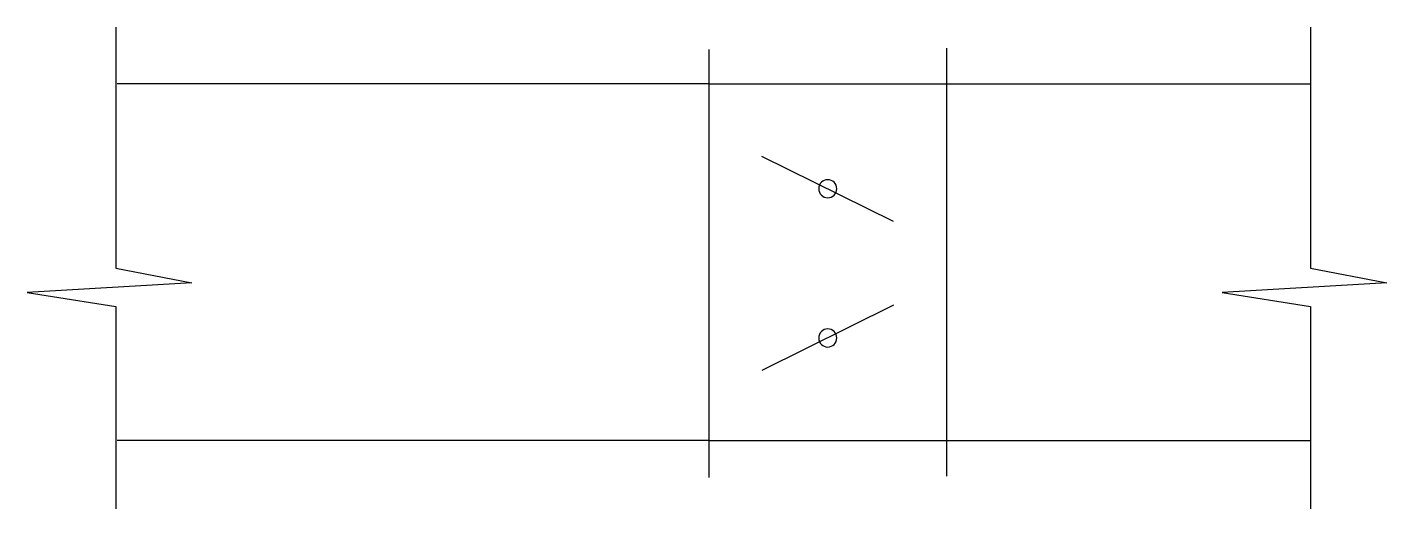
# Model space of a CAD drawing. Header units: metres. Extents: x -19894.5 to -19847.8, y -11892.4 to -11875.9.
import ezdxf

# ---------------------------------------------------------------- set-up
doc = ezdxf.new("R2010")
doc.units = ezdxf.units.M
doc.layers.add('1', color=7, linetype='Continuous')

msp = doc.modelspace()

# ---------------------------------------------------------------- linework, layer by layer
at = {"layer": '1'}
for p, q in [((-19891.43, -11875.92), (-19891.43, -11884.18)), ((-19850.42, -11875.92), (-19850.42, -11884.18)), ((-19871.07, -11876.68), (-19871.07, -11891.37)), ((-19862.91, -11876.64), (-19862.91, -11891.32)), ((-19871.07, -11877.86), (-19891.38, -11877.86)), ((-19871.07, -11877.86), (-19862.91, -11877.86)), ((-19862.91, -11877.86), (-19850.42, -11877.86)), ((-19864.73, -11882.58), (-19869.25, -11880.35)), ((-19891.43, -11884.18), (-19888.82, -11884.69)), ((-19850.42, -11884.18), (-19847.8, -11884.69)), ((-19888.82, -11884.69), (-19894.47, -11885.02)), ((-19847.8, -11884.69), (-19853.45, -11885.02)), ((-19894.47, -11885.02), (-19891.43, -11885.5)), ((-19853.45, -11885.02), (-19850.42, -11885.5)), ((-19891.43, -11885.5), (-19891.43, -11892.44)), ((-19864.73, -11885.46), (-19869.25, -11887.7)), ((-19850.42, -11885.5), (-19850.42, -11892.44)), ((-19871.07, -11890.1), (-19891.38, -11890.1)), ((-19871.07, -11890.1), (-19862.91, -11890.1)), ((-19862.91, -11890.1), (-19850.42, -11890.1))]:
    msp.add_line(p, q, dxfattribs=at)
for points in [[(-19867.3, -11881.46, 1), (-19866.68, -11881.46, 1)], [(-19867.3, -11886.58, 1), (-19866.68, -11886.58, 1)]]:
    msp.add_lwpolyline(points, format="xyb", close=True, dxfattribs=at)

doc.saveas('drawing.dxf')
